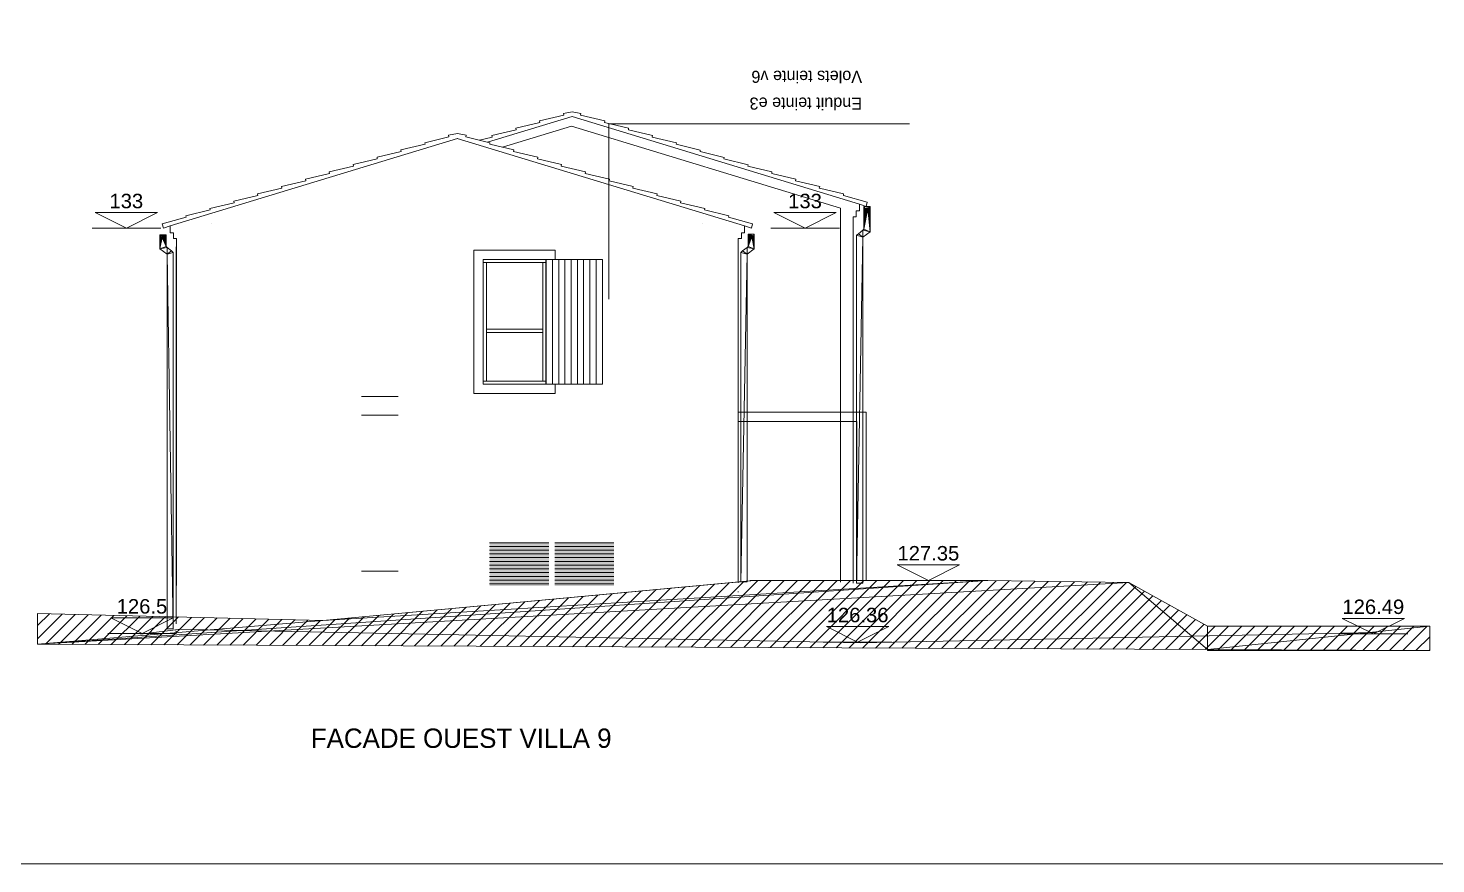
# Model space of a CAD drawing. Header units: metres. Extents: x 1.8 to 61.8, y -53.3 to -11.3.
# Drawn here: x 28.05 to 39.33, y -53.31 to -46.61 of the extents above; entities that cross this region are included whole.
import ezdxf
from ezdxf.enums import TextEntityAlignment as Align
from ezdxf.lldxf.tags import DXFTag

# ---------------------------------------------------------------- set-up
doc = ezdxf.new("R2010")
doc.units = ezdxf.units.M
doc.header["$MEASUREMENT"] = 0
for name, color, linetype in [('Calque commun', 7, 'Continuous'), ('Cotations', 7, 'Continuous'), ('Textes', 7, 'Continuous')]:
    doc.layers.add(name, color=color, linetype=linetype)
doc.styles.add('Arial', font='arial.ttf', dxfattribs={"height": 0.231939})
doc.styles.add('Century Gothic', font='GOTHIC.TTF', dxfattribs={"height": 0.310302})
doc.styles.add('Century Gothic2', font='GOTHIC.TTF', dxfattribs={"height": 0.193938})
tags = doc.linetypes.add('HIDDEN', pattern=[0.375, 0.25, -0.125]).pattern_tags.tags
tags[6:7] = [DXFTag(74, 4), DXFTag(75, 0), DXFTag(340, '0'), DXFTag(46, 1.0), DXFTag(50, 0.0), DXFTag(44, 0.0), DXFTag(45, 0.0)]
tags[4:5] = [DXFTag(74, 4), DXFTag(75, 0), DXFTag(340, '0'), DXFTag(46, 1.0), DXFTag(50, 0.0), DXFTag(44, 0.0), DXFTag(45, 0.0)]

# ---------------------------------------------------------------- blocks, each defined once
blk = doc.blocks.new('hatch14')
at = {"layer": 'Calque commun', "color": 11, "linetype": 'Continuous', "lineweight": 9}
for p, q in [((-29.932, 9.516), (-28.982, 9.516)), ((-29.932, 9.456), (-28.982, 9.456)), ((-29.932, 9.396), (-28.982, 9.396)), ((-29.932, 9.336), (-28.982, 9.336)), ((-29.932, 9.276), (-28.982, 9.276)), ((-29.932, 9.216), (-28.982, 9.216)), ((-29.932, 9.156), (-28.982, 9.156)), ((-29.932, 9.096), (-28.982, 9.096)), ((-29.932, 9.036), (-28.982, 9.036)), ((-29.932, 8.976), (-28.982, 8.976)), ((-29.932, 8.916), (-28.982, 8.916)), ((-29.932, 8.856), (-28.982, 8.856))]:
    blk.add_line(p, q, dxfattribs=at)
at = {"layer": 'Calque commun', "color": 9, "linetype": 'Continuous', "lineweight": 9}
blk.add_trace([(-29.932, 9.523), (-28.982, 9.523), (-29.932, 8.823), (-28.982, 8.823)], dxfattribs=at)
blk = doc.blocks.new('hatch15')
at = {"layer": 'Calque commun', "color": 11, "linetype": 'Continuous', "lineweight": 9}
for p, q in [((-28.888, 9.516), (-27.938, 9.516)), ((-28.888, 9.456), (-27.938, 9.456)), ((-28.888, 9.396), (-27.938, 9.396)), ((-28.888, 9.336), (-27.938, 9.336)), ((-28.888, 9.276), (-27.938, 9.276)), ((-28.888, 9.216), (-27.938, 9.216)), ((-28.888, 9.156), (-27.938, 9.156)), ((-28.888, 9.096), (-27.938, 9.096)), ((-28.888, 9.036), (-27.938, 9.036)), ((-28.888, 8.976), (-27.938, 8.976)), ((-28.888, 8.916), (-27.938, 8.916)), ((-28.888, 8.856), (-27.938, 8.856))]:
    blk.add_line(p, q, dxfattribs=at)
at = {"layer": 'Calque commun', "color": 9, "linetype": 'Continuous', "lineweight": 9}
blk.add_trace([(-28.888, 9.523), (-27.938, 9.523), (-28.888, 8.823), (-27.938, 8.823)], dxfattribs=at)
blk = doc.blocks.new('hatch21')
at = {"layer": 'Calque commun', "color": 8, "linetype": 'Continuous', "lineweight": 9}
for p, q in [((-29.024, 12.058), (-29.024, 14.055)), ((-28.924, 12.058), (-28.924, 14.055)), ((-28.824, 12.058), (-28.824, 14.055)), ((-28.724, 12.058), (-28.724, 14.055)), ((-28.624, 12.058), (-28.624, 14.055)), ((-28.524, 12.058), (-28.524, 14.055)), ((-28.424, 12.058), (-28.424, 14.055)), ((-28.324, 12.058), (-28.324, 14.055)), ((-28.224, 12.058), (-28.224, 14.055)), ((-28.124, 12.058), (-28.124, 14.055))]:
    blk.add_line(p, q, dxfattribs=at)
mesh = blk.add_polyface(dxfattribs=at)
corners = [(-29.032, 14.055), (-29.032, 12.058), (-28.124, 12.058), (-28.124, 14.055)]
mesh.append_faces([[corners[k] for k in face] for face in [(0, 1, 2, 3)]], dxfattribs={"color": 8})
blk = doc.blocks.new('Block4')
at = {"layer": 'Calque commun', "color": 0, "linetype": 'Continuous', "lineweight": 9}
blk.add_line((-0.55, 0), (0.55, 0), dxfattribs=at)
blk.add_polyline3d([(-0.5, 0.25, 0), (0, 0, 0), (0.5, 0.25, 0), (-0.5, 0.25, 0)], dxfattribs=at)
blk = doc.blocks.new('Lvl1')
at = {"layer": 'Calque commun', "color": 0, "linetype": 'ByBlock', "lineweight": -2}
blk.add_blockref('Block4', (0, 0), dxfattribs=at)
blk = doc.blocks.new('FACADE VILLA 9 10 11-17')
at = {"layer": 'Cotations', "color": 250, "linetype": 'ByBlock', "lineweight": -2}
blk.add_blockref('Lvl1', (-24.876, 14.558), dxfattribs=at)
at = {"layer": 'Cotations', "color": 212, "linetype": 'ByBlock', "lineweight": -2, "style": 'Arial'}
blk.add_text('133', height=0.2319, dxfattribs=at).set_placement((-24.877, 14.808), align=Align.BOTTOM_CENTER)
blk = doc.blocks.new('FACADE VILLA 9 10 11-18')
at = {"layer": 'Cotations', "color": 250, "linetype": 'ByBlock', "lineweight": -2}
blk.add_blockref('Lvl1', (-35.751, 14.558), dxfattribs=at)
at = {"layer": 'Cotations', "color": 212, "linetype": 'ByBlock', "lineweight": -2, "style": 'Arial'}
blk.add_text('133', height=0.2319, dxfattribs=at).set_placement((-35.752, 14.808), align=Align.BOTTOM_CENTER)
blk = doc.blocks.new('FACADE VILLA 9 10 11-19')
at = {"layer": 'Cotations', "color": 250, "linetype": 'ByBlock', "lineweight": -2}
blk.add_blockref('Lvl1', (-15.771, 8.053), dxfattribs=at)
at = {"layer": 'Cotations', "color": 212, "linetype": 'ByBlock', "lineweight": -2, "style": 'Arial'}
blk.add_text('126.49', height=0.2319, dxfattribs=at).set_placement((-15.772, 8.303), align=Align.BOTTOM_CENTER)
blk = doc.blocks.new('FACADE VILLA 9 10 11-20')
at = {"layer": 'Cotations', "color": 250, "linetype": 'ByBlock', "lineweight": -2}
blk.add_blockref('Lvl1', (-24.034, 7.921), dxfattribs=at)
at = {"layer": 'Cotations', "color": 212, "linetype": 'ByBlock', "lineweight": -2, "style": 'Arial'}
blk.add_text('126.36', height=0.2319, dxfattribs=at).set_placement((-24.035, 8.171), align=Align.BOTTOM_CENTER)
blk = doc.blocks.new('FACADE VILLA 9 10 11-21')
at = {"layer": 'Cotations', "color": 250, "linetype": 'ByBlock', "lineweight": -2}
blk.add_blockref('Lvl1', (-22.9, 8.911), dxfattribs=at)
at = {"layer": 'Cotations', "color": 212, "linetype": 'ByBlock', "lineweight": -2, "style": 'Arial'}
blk.add_text('127.35', height=0.2319, dxfattribs=at).set_placement((-22.901, 9.161), align=Align.BOTTOM_CENTER)
blk = doc.blocks.new('FACADE VILLA 9 10 11-22')
at = {"layer": 'Cotations', "color": 250, "linetype": 'ByBlock', "lineweight": -2}
blk.add_blockref('Lvl1', (-35.5, 8.06), dxfattribs=at)
at = {"layer": 'Cotations', "color": 212, "linetype": 'ByBlock', "lineweight": -2, "style": 'Arial'}
blk.add_text('126.5', height=0.2319, dxfattribs=at).set_placement((-35.501, 8.31), align=Align.BOTTOM_CENTER)
blk = doc.blocks.new('hatch24')
at = {"layer": 'Calque commun', "color": 7, "linetype": 'Continuous', "lineweight": 9}
for p, q in [((-27.759, 7.844), (-26.796, 8.807)), ((-27.547, 7.843), (-26.562, 8.829)), ((-27.336, 7.842), (-26.328, 8.85)), ((-27.125, 7.841), (-26.094, 8.872)), ((-26.914, 7.84), (-25.86, 8.894)), ((-26.703, 7.839), (-25.634, 8.908)), ((-26.492, 7.838), (-25.421, 8.908)), ((-26.28, 7.837), (-25.209, 8.908)), ((-26.069, 7.836), (-24.997, 8.908)), ((-25.858, 7.835), (-24.785, 8.908)), ((-25.647, 7.834), (-24.573, 8.908)), ((-25.436, 7.833), (-24.361, 8.908)), ((-25.225, 7.832), (-24.149, 8.908)), ((-25.013, 7.831), (-23.936, 8.908)), ((-24.802, 7.83), (-23.724, 8.908)), ((-24.591, 7.829), (-23.512, 8.908)), ((-24.38, 7.829), (-23.3, 8.908)), ((-24.169, 7.828), (-23.088, 8.908)), ((-23.958, 7.827), (-22.876, 8.908)), ((-23.747, 7.826), (-22.664, 8.908)), ((-23.535, 7.825), (-22.452, 8.908)), ((-23.324, 7.824), (-22.239, 8.908)), ((-23.113, 7.823), (-22.027, 8.908)), ((-22.902, 7.822), (-21.817, 8.907)), ((-22.691, 7.821), (-21.608, 8.904)), ((-22.48, 7.82), (-21.399, 8.901)), ((-22.268, 7.819), (-21.189, 8.898)), ((-22.057, 7.818), (-20.98, 8.895)), ((-21.846, 7.817), (-20.771, 8.892)), ((-21.635, 7.816), (-20.562, 8.889)), ((-21.424, 7.815), (-20.353, 8.886)), ((-21.213, 7.814), (-20.143, 8.883)), ((-21.001, 7.813), (-19.934, 8.88)), ((-20.79, 7.812), (-19.725, 8.877)), ((-20.579, 7.811), (-19.576, 8.814)), ((-29.87, 7.854), (-29.134, 8.59)), ((-29.659, 7.853), (-28.9, 8.611)), ((-29.448, 7.852), (-28.667, 8.633)), ((-29.237, 7.851), (-28.433, 8.655)), ((-29.025, 7.85), (-28.199, 8.677)), ((-28.814, 7.849), (-27.965, 8.698)), ((-28.603, 7.848), (-27.731, 8.72)), ((-28.392, 7.847), (-27.497, 8.742)), ((-28.181, 7.846), (-27.263, 8.763)), ((-27.97, 7.845), (-27.03, 8.785)), ((-20.368, 7.81), (-19.439, 8.739)), ((-20.157, 7.809), (-19.303, 8.663)), ((-19.946, 7.808), (-19.166, 8.587)), ((-37.173, 8.187), (-36.985, 8.376)), ((-37.173, 7.975), (-36.778, 8.371)), ((-37.049, 7.887), (-36.571, 8.365)), ((-36.838, 7.886), (-36.364, 8.36)), ((-36.627, 7.885), (-36.157, 8.355)), ((-36.416, 7.884), (-35.95, 8.35)), ((-32.193, 7.865), (-31.707, 8.351)), ((-31.982, 7.864), (-31.473, 8.372)), ((-31.771, 7.863), (-31.239, 8.394)), ((-31.559, 7.862), (-31.005, 8.416)), ((-31.348, 7.861), (-30.771, 8.438)), ((-31.137, 7.86), (-30.537, 8.459)), ((-30.926, 7.859), (-30.304, 8.481)), ((-30.715, 7.858), (-30.07, 8.503)), ((-30.504, 7.857), (-29.836, 8.524)), ((-30.292, 7.856), (-29.602, 8.546)), ((-30.081, 7.855), (-29.368, 8.568)), ((-19.735, 7.807), (-19.03, 8.512)), ((-19.523, 7.806), (-18.894, 8.436)), ((-19.312, 7.805), (-18.757, 8.36)), ((-36.205, 7.883), (-35.743, 8.345)), ((-35.994, 7.882), (-35.536, 8.34)), ((-35.783, 7.881), (-35.329, 8.335)), ((-35.571, 7.88), (-35.122, 8.33)), ((-35.36, 7.879), (-34.915, 8.325)), ((-35.149, 7.878), (-34.708, 8.319)), ((-34.938, 7.877), (-34.501, 8.314)), ((-34.727, 7.876), (-34.294, 8.309)), ((-34.516, 7.875), (-34.087, 8.304)), ((-34.304, 7.874), (-33.88, 8.299)), ((-34.093, 7.873), (-33.673, 8.294)), ((-33.882, 7.872), (-33.466, 8.289)), ((-33.671, 7.871), (-33.259, 8.284)), ((-33.46, 7.87), (-33.052, 8.278)), ((-33.249, 7.869), (-32.845, 8.273)), ((-33.037, 7.868), (-32.638, 8.268)), ((-32.826, 7.868), (-32.408, 8.285)), ((-32.615, 7.867), (-32.174, 8.307)), ((-32.404, 7.866), (-31.941, 8.329)), ((-19.101, 7.804), (-18.621, 8.284)), ((-18.89, 7.803), (-18.484, 8.209)), ((-18.679, 7.802), (-18.304, 8.177)), ((-18.468, 7.801), (-18.092, 8.177)), ((-18.27, 7.786), (-17.88, 8.177)), ((-18.058, 7.786), (-17.668, 8.177)), ((-17.846, 7.786), (-17.456, 8.177)), ((-17.634, 7.786), (-17.244, 8.177)), ((-17.422, 7.786), (-17.032, 8.177)), ((-17.21, 7.786), (-16.819, 8.177)), ((-16.998, 7.786), (-16.607, 8.177)), ((-16.785, 7.786), (-16.395, 8.177)), ((-16.573, 7.786), (-16.183, 8.177)), ((-16.361, 7.786), (-15.971, 8.177)), ((-16.149, 7.786), (-15.759, 8.177)), ((-15.937, 7.786), (-15.547, 8.177)), ((-15.725, 7.786), (-15.335, 8.177)), ((-15.513, 7.786), (-15.122, 8.177)), ((-15.301, 7.786), (-14.91, 8.177)), ((-15.088, 7.786), (-14.866, 8.009)), ((-14.876, 7.786), (-14.866, 7.797))]:
    blk.add_line(p, q, dxfattribs=at)
at = {"layer": 'Calque commun', "color": 7, "linetype": 'Continuous', "lineweight": 18}
mesh = blk.add_polyface(dxfattribs=at)
corners = [(-18.427, 7.801), (-18.427, 8.177), (-14.866, 8.177), (-25.76, 8.908), (-21.947, 8.908), (-25.743, 8.903), (-37.173, 8.38), (-32.603, 8.267), (-37.173, 7.888), (-19.688, 8.877), (-14.866, 7.786), (-18.427, 7.786), (-25.76, 8.903)]
mesh.append_faces([[corners[k] for k in face] for face in [(5, 7, 12)]], dxfattribs={"vtx0": -1, "color": 7})
mesh.append_faces([[corners[k] for k in face] for face in [(10, 0, 2)]], dxfattribs={"vtx0": -1, "vtx1": -1, "color": 7})
mesh.append_faces([[corners[k] for k in face] for face in [(4, 8, 7), (4, 7, 5)]], dxfattribs={"vtx0": -1, "vtx1": -1, "vtx2": -1, "color": 7})
mesh.append_faces([[corners[k] for k in face] for face in [(0, 1, 2), (8, 4, 9), (0, 9, 1)]], dxfattribs={"vtx0": -1, "vtx2": -1, "color": 7})
mesh.append_faces([[corners[k] for k in face] for face in [(3, 4, 5), (6, 7, 8)]], dxfattribs={"vtx1": -1, "color": 7})
mesh.append_faces([[corners[k] for k in face] for face in [(0, 8, 9)]], dxfattribs={"vtx1": -1, "vtx2": -1, "color": 7})
mesh.append_faces([[corners[k] for k in face] for face in [(10, 11, 0)]], dxfattribs={"vtx2": -1, "color": 7})
blk = doc.blocks.new('FACADE VILLA 9 10 11-30')
at = {"layer": 'Calque commun', "color": 7, "linetype": 'Continuous', "lineweight": 9}
for p, q in [((-28.61, 16.348), (-29.963, 15.938)), ((-28.61, 16.348), (-24.007, 14.944)), ((-29.89, 16.02), (-30.093, 15.969)), ((-30.445, 15.998), (-35.048, 14.594)), ((-30.45, 15.998), (-25.847, 14.594)), ((-34.912, 14.635), (-34.912, 14.635)), ((-34.384, 14.635), (-34.384, 14.635)), ((-26.527, 14.635), (-26.527, 14.635)), ((-25.79, 14.46), (-25.79, 14.46)), ((-24.663, 14.635), (-24.663, 14.635)), ((-34.955, 14.258), (-34.955, 8.214)), ((-25.947, 14.24), (-25.947, 8.887)), ((-30.032, 14.058), (-29.032, 14.058)), ((-30.032, 14.058), (-30.032, 12.058)), ((-30.032, 14.008), (-29.032, 14.008)), ((-29.979, 12.938), (-29.979, 14.012)), ((-29.079, 12.938), (-29.079, 14.012)), ((-29.032, 12.058), (-29.032, 14.058)), ((-28.832, 14.058), (-29.029, 14.058)), ((-29.079, 12.938), (-29.979, 12.938)), ((-29.979, 12.888), (-29.979, 12.938)), ((-29.979, 12.888), (-29.079, 12.888)), ((-29.979, 12.112), (-29.979, 12.888)), ((-29.079, 12.888), (-29.079, 12.938)), ((-29.079, 12.112), (-29.079, 12.888)), ((-29.032, 12.108), (-30.032, 12.108)), ((-29.032, 12.058), (-30.032, 12.058)), ((-29.032, 12.058), (-28.669, 12.058)), ((-23.897, 11.608), (-25.947, 11.608)), ((-25.947, 11.608), (-25.947, 11.458)), ((-23.897, 8.908), (-23.897, 11.608)), ((-24.047, 11.458), (-25.947, 11.458)), ((-24.047, 8.908), (-24.047, 11.458)), ((-23.897, 8.908), (-24.047, 8.908)), ((-25.945, 8.727), (-25.955, 8.727)), ((-34.955, 8.1), (-34.965, 8.1))]:
    blk.add_line(p, q, dxfattribs=at)
at = {"layer": 'Calque commun', "color": 26, "linetype": 'HIDDEN', "lineweight": 18}
for p, q in [((-34.878, 8.127), (-35.524, 8.049)), ((-34.713, 8.125), (-34.878, 8.127)), ((-34.713, 8.125), (-23.995, 7.908)), ((-23.995, 7.908), (-15.742, 8.077))]:
    blk.add_line(p, q, dxfattribs=at)
at = {"layer": 'Calque commun', "color": 5, "linetype": 'Continuous', "lineweight": 9}
for points in [[(-29.723, 15.855, 0), (-28.619, 16.193, 0), (-24.307, 14.881, 0), (-24.307, 8.885, 0)], [(-28.882, 14.055, 0), (-28.882, 14.208, 0), (-30.182, 14.208, 0), (-30.182, 12.058, 0), (-30.182, 11.908, 0), (-28.882, 11.908, 0), (-28.882, 12.058, 0)]]:
    blk.add_polyline3d(points, dxfattribs=at)
at = {"layer": 'Calque commun', "color": 5, "linetype": 'Continuous', "lineweight": 18}
blk.add_polyline3d([(-23.201, 16.232, 0), (-28.022, 16.232, 0), (-28.022, 13.42, 0)], dxfattribs=at)
at = {"layer": 'Cotations', "color": 7, "linetype": 'Continuous', "lineweight": 9}
for p, q in [((-29.512, 16.162), (-29.124, 16.254)), ((-29.129, 16.279), (-28.742, 16.372)), ((-29.124, 16.254), (-29.129, 16.279)), ((-28.747, 16.398), (-28.607, 16.426)), ((-28.742, 16.372), (-28.747, 16.398)), ((-29.894, 16.045), (-29.507, 16.137)), ((-29.89, 16.02), (-29.894, 16.045)), ((-29.507, 16.137), (-29.512, 16.162))]:
    blk.add_line(p, q, dxfattribs=at)
at = {"layer": 'Cotations', "color": 11, "linetype": 'HIDDEN', "lineweight": 18}
for p, q in [((-31.983, 11.858), (-31.398, 11.858)), ((-31.983, 11.558), (-31.398, 11.558)), ((-31.983, 9.058), (-31.398, 9.058))]:
    blk.add_line(p, q, dxfattribs=at)
at = {"layer": 'Cotations', "color": 7, "linetype": 'Continuous', "lineweight": 9}
for points in [[(-24.107, 8.867, 0), (-24.107, 14.741, 0), (-24.057, 14.741, 0), (-24.057, 14.835, 0), (-24.007, 14.835, 0), (-24.007, 14.944, 0), (-23.897, 14.908, 0), (-23.879, 14.977, 0), (-24.263, 15.083, 0), (-24.259, 15.108, 0), (-24.646, 15.2, 0), (-24.648, 15.2, 0), (-24.641, 15.225, 0), (-25.031, 15.317, 0), (-25.025, 15.342, 0), (-25.411, 15.434, 0), (-25.407, 15.459, 0), (-25.794, 15.551, 0), (-25.79, 15.576, 0), (-26.177, 15.668, 0), (-26.172, 15.693, 0), (-26.559, 15.786, 0), (-26.555, 15.811, 0), (-26.942, 15.903, 0), (-26.938, 15.928, 0), (-27.325, 16.02, 0), (-27.32, 16.045, 0), (-27.708, 16.137, 0), (-27.703, 16.162, 0), (-28.09, 16.254, 0), (-28.086, 16.279, 0), (-28.473, 16.372, 0), (-28.468, 16.398, 0), (-28.607, 16.426, 0)], [(-34.948, 8.827, 0), (-34.948, 14.391, 0), (-34.998, 14.391, 0), (-34.998, 14.485, 0), (-35.048, 14.485, 0), (-35.048, 14.594, 0), (-35.157, 14.558, 0), (-35.175, 14.627, 0), (-34.791, 14.733, 0), (-34.796, 14.758, 0), (-34.409, 14.85, 0), (-34.407, 14.85, 0), (-34.413, 14.875, 0), (-34.024, 14.967, 0), (-34.03, 14.992, 0), (-33.643, 15.084, 0), (-33.648, 15.109, 0), (-33.261, 15.201, 0), (-33.265, 15.226, 0), (-32.878, 15.318, 0), (-32.883, 15.343, 0), (-32.495, 15.436, 0), (-32.5, 15.461, 0), (-32.113, 15.553, 0), (-32.117, 15.578, 0), (-31.73, 15.67, 0), (-31.734, 15.695, 0), (-31.347, 15.787, 0), (-31.352, 15.812, 0), (-30.964, 15.904, 0), (-30.969, 15.929, 0), (-30.582, 16.022, 0), (-30.587, 16.048, 0), (-30.447, 16.076, 0)], [(-25.947, 8.871, 0), (-25.947, 14.391, 0), (-25.897, 14.391, 0), (-25.897, 14.485, 0), (-25.847, 14.485, 0), (-25.847, 14.594, 0), (-25.737, 14.558, 0), (-25.719, 14.627, 0), (-26.103, 14.733, 0), (-26.099, 14.758, 0), (-26.486, 14.85, 0), (-26.488, 14.85, 0), (-26.481, 14.875, 0), (-26.871, 14.967, 0), (-26.865, 14.992, 0), (-27.251, 15.084, 0), (-27.247, 15.109, 0), (-27.634, 15.201, 0), (-27.63, 15.226, 0), (-28.017, 15.318, 0), (-28.012, 15.343, 0), (-28.399, 15.436, 0), (-28.395, 15.461, 0), (-28.782, 15.553, 0), (-28.778, 15.578, 0), (-29.165, 15.67, 0), (-29.16, 15.695, 0), (-29.548, 15.787, 0), (-29.543, 15.812, 0), (-29.93, 15.904, 0), (-29.926, 15.929, 0), (-30.313, 16.022, 0), (-30.308, 16.048, 0), (-30.447, 16.076, 0)]]:
    blk.add_polyline3d(points, dxfattribs=at)
at = {"layer": 'Calque commun', "color": 0, "linetype": 'ByBlock', "lineweight": -2}
for name in ['hatch21', 'hatch14', 'hatch15', 'hatch24']:
    blk.add_blockref(name, (0, 0), dxfattribs=at)
at = {"layer": 'Cotations', "color": 212, "linetype": 'ByBlock', "lineweight": -2}
for name in ['FACADE VILLA 9 10 11-18', 'FACADE VILLA 9 10 11-17', 'FACADE VILLA 9 10 11-21', 'FACADE VILLA 9 10 11-22', 'FACADE VILLA 9 10 11-19', 'FACADE VILLA 9 10 11-20']:
    blk.add_blockref(name, (0, 0), dxfattribs=at)
at = {"layer": 'Calque commun', "color": 5, "linetype": 'ByBlock', "lineweight": -2, "style": 'Century Gothic'}
blk.add_text('FACADE OUEST VILLA 9', height=0.3103, dxfattribs=at).set_placement((-32.796, 6.133), align=Align.BOTTOM_LEFT)
at = {"layer": 'Textes', "color": 5, "linetype": 'ByBlock', "lineweight": -2, "insert": (-23.963, 17.085), "char_height": 0.19394, "attachment_point": 7, "rotation": 180, "line_spacing_factor": 1.330319, "style": 'Century Gothic2'}
blk.add_mtext('Enduit teinte e3\\PVolets teinte v6', dxfattribs=at)
at = {"layer": 'Calque commun', "color": 8, "linetype": 'Continuous', "lineweight": 9}
mesh = blk.add_polyface(dxfattribs=at)
corners = [(-23.842, 14.892), (-23.836, 14.502), (-23.845, 14.888), (-23.936, 14.54), (-23.935, 14.903), (-23.933, 14.898), (-23.906, 14.87), (-23.911, 14.873), (-23.836, 14.908), (-23.838, 14.903), (-23.9, 14.868), (-23.895, 14.867), (-23.857, 14.876), (-23.853, 14.879), (-23.872, 14.868), (-23.916, 14.876), (-23.952, 14.415), (-24.023, 14.47), (-23.952, 14.527), (-23.884, 14.867), (-23.889, 14.867), (-23.878, 14.867), (-24.052, 8.865), (-24.052, 14.446), (-23.849, 14.883), (-23.924, 14.883), (-23.92, 14.879), (-23.862, 14.873), (-23.867, 14.87), (-23.936, 14.908), (-23.84, 14.898), (-23.928, 14.888), (-23.931, 14.892), (-23.952, 8.865)]
mesh.append_faces([[corners[k] for k in face] for face in [(0, 1, 2), (6, 3, 7), (19, 3, 20), (20, 3, 11), (12, 1, 27), (27, 1, 28), (9, 1, 30), (16, 18, 1), (2, 1, 24), (15, 3, 26), (10, 3, 6)]], dxfattribs={"vtx0": -1, "vtx1": -1, "color": 8})
mesh.append_faces([[corners[k] for k in face] for face in [(1, 3, 14)]], dxfattribs={"vtx0": -1, "vtx1": -1, "vtx2": -1, "color": 8})
mesh.append_faces([[corners[k] for k in face] for face in [(3, 4, 5), (16, 17, 18), (1, 18, 3), (16, 22, 23), (16, 23, 17), (1, 14, 28), (3, 31, 25), (3, 32, 31), (3, 5, 32)]], dxfattribs={"vtx0": -1, "vtx2": -1, "color": 8})
mesh.append_faces([[corners[k] for k in face] for face in [(8, 1, 9)]], dxfattribs={"vtx1": -1, "color": 8})
mesh.append_faces([[corners[k] for k in face] for face in [(10, 11, 3), (12, 13, 1), (15, 7, 3), (21, 14, 3), (13, 24, 1), (19, 21, 3), (25, 26, 3), (0, 30, 1)]], dxfattribs={"vtx1": -1, "vtx2": -1, "color": 8})
mesh.append_faces([[corners[k] for k in face] for face in [(3, 29, 4), (16, 33, 22)]], dxfattribs={"vtx2": -1, "color": 8})
mesh = blk.add_polyface(dxfattribs=at)
corners = [(-23.861, 14.873), (-23.872, 14.868), (-23.88, 14.867), (-23.927, 14.886), (-23.929, 14.89), (-23.931, 14.893), (-23.884, 14.867), (-23.892, 14.867), (-23.924, 14.883), (-23.912, 14.873), (-23.836, 14.908), (-23.921, 14.88), (-23.915, 14.875), (-23.918, 14.878), (-23.9, 14.868), (-23.908, 14.871), (-23.849, 14.883), (-23.852, 14.88), (-23.858, 14.875), (-23.936, 14.908), (-23.865, 14.871), (-23.869, 14.87), (-23.838, 14.901), (-23.84, 14.897), (-23.888, 14.867), (-23.933, 14.897), (-23.837, 14.904), (-23.934, 14.901), (-23.936, 14.904), (-23.846, 14.886), (-23.842, 14.893), (-23.844, 14.89), (-23.896, 14.867), (-23.904, 14.87), (-23.876, 14.867), (-23.855, 14.878)]
mesh.append_faces([[corners[k] for k in face] for face in [(11, 12, 13), (22, 10, 26), (29, 30, 31)]], dxfattribs={"vtx0": -1, "color": 8})
mesh.append_faces([[corners[k] for k in face] for face in [(3, 5, 8), (9, 14, 15), (8, 12, 11), (0, 10, 18), (25, 8, 5), (27, 19, 25)]], dxfattribs={"vtx0": -1, "vtx1": -1, "color": 8})
mesh.append_faces([[corners[k] for k in face] for face in [(0, 1, 2), (0, 9, 10), (16, 18, 10), (8, 19, 12), (9, 7, 14), (0, 7, 9), (25, 19, 8), (23, 16, 10), (0, 2, 7)]], dxfattribs={"vtx0": -1, "vtx1": -1, "vtx2": -1, "color": 8})
mesh.append_faces([[corners[k] for k in face] for face in [(9, 19, 10)]], dxfattribs={"vtx0": -1, "vtx2": -1, "color": 8})
mesh.append_faces([[corners[k] for k in face] for face in [(2, 6, 7), (16, 17, 18), (9, 12, 19), (22, 23, 10), (0, 20, 1), (23, 30, 16), (29, 16, 30)]], dxfattribs={"vtx1": -1, "vtx2": -1, "color": 8})
mesh.append_faces([[corners[k] for k in face] for face in [(3, 4, 5), (20, 21, 1), (6, 24, 7), (27, 28, 19), (7, 32, 14), (14, 33, 15), (1, 34, 2), (17, 35, 18)]], dxfattribs={"vtx2": -1, "color": 8})
mesh = blk.add_polyface(dxfattribs=at)
corners = [(-35.123, 14.434), (-35.12, 14.441), (-35.121, 14.437), (-35.211, 14.437), (-35.213, 14.441), (-35.214, 14.445), (-35.172, 14.411), (-35.176, 14.411), (-35.18, 14.412), (-35.134, 14.422), (-35.137, 14.419), (-35.141, 14.417), (-35.206, 14.43), (-35.198, 14.422), (-35.126, 14.43), (-35.118, 14.445), (-35.204, 14.427), (-35.184, 14.414), (-35.188, 14.415), (-35.191, 14.417), (-35.128, 14.427), (-35.116, 14.452), (-35.195, 14.419), (-35.168, 14.41), (-35.16, 14.411), (-35.152, 14.412), (-35.156, 14.411), (-35.131, 14.424), (-35.209, 14.434), (-35.117, 14.448), (-35.148, 14.414), (-35.145, 14.415), (-35.164, 14.41), (-35.201, 14.424), (-35.215, 14.448), (-35.216, 14.452)]
mesh.append_faces([[corners[k] for k in face] for face in [(0, 1, 2), (9, 20, 27), (15, 21, 29), (30, 11, 31), (23, 24, 32), (21, 34, 35)]], dxfattribs={"vtx0": -1, "color": 8})
mesh.append_faces([[corners[k] for k in face] for face in [(12, 13, 16), (17, 19, 8)]], dxfattribs={"vtx0": -1, "vtx1": -1, "color": 8})
mesh.append_faces([[corners[k] for k in face] for face in [(12, 5, 13), (6, 8, 19), (15, 5, 21), (9, 5, 14), (9, 11, 13), (11, 19, 13), (11, 24, 19), (9, 13, 5), (6, 19, 24), (15, 14, 5), (11, 25, 24)]], dxfattribs={"vtx0": -1, "vtx1": -1, "vtx2": -1, "color": 8})
mesh.append_faces([[corners[k] for k in face] for face in [(9, 14, 20), (0, 15, 1), (21, 5, 34)]], dxfattribs={"vtx0": -1, "vtx2": -1, "color": 8})
mesh.append_faces([[corners[k] for k in face] for face in [(0, 14, 15), (23, 6, 24), (12, 28, 5), (28, 3, 5), (30, 25, 11)]], dxfattribs={"vtx1": -1, "vtx2": -1, "color": 8})
mesh.append_faces([[corners[k] for k in face] for face in [(3, 4, 5), (6, 7, 8), (9, 10, 11), (17, 18, 19), (19, 22, 13), (25, 26, 24), (13, 33, 16)]], dxfattribs={"vtx2": -1, "color": 8})
mesh = blk.add_polyface(dxfattribs=at)
corners = [(-35.185, 14.414), (-35.18, 14.412), (-35.216, 14.225), (-35.116, 14.263), (-35.119, 14.442), (-35.117, 14.447), (-35.2, 14.423), (-35.195, 14.42), (-35.142, 14.417), (-35.137, 14.42), (-35.147, 14.414), (-35.191, 14.417), (-35.163, 14.411), (-35.158, 14.411), (-35.125, 14.432), (-35.122, 14.436), (-35.175, 14.411), (-35.169, 14.411), (-35.132, 14.423), (-35.1, 14.251), (-35.1, 14.139), (-35.215, 14.447), (-35.213, 14.442), (-35.128, 14.427), (-35, 8.135), (-35, 14.17), (-35.152, 14.412), (-35.1, 8.135), (-35.21, 14.436), (-35.207, 14.432), (-35.204, 14.427), (-35.03, 14.194), (-35.216, 14.452), (-35.116, 14.452)]
mesh.append_faces([[corners[k] for k in face] for face in [(14, 3, 23), (24, 20, 25), (19, 2, 3), (16, 2, 1)]], dxfattribs={"vtx0": -1, "vtx1": -1, "color": 8})
mesh.append_faces([[corners[k] for k in face] for face in [(16, 3, 2)]], dxfattribs={"vtx0": -1, "vtx1": -1, "vtx2": -1, "color": 8})
mesh.append_faces([[corners[k] for k in face] for face in [(3, 4, 5), (2, 6, 7), (3, 14, 15), (3, 15, 4), (3, 9, 18), (19, 20, 2), (2, 21, 22), (3, 18, 23)]], dxfattribs={"vtx0": -1, "vtx2": -1, "color": 8})
mesh.append_faces([[corners[k] for k in face] for face in [(33, 3, 5)]], dxfattribs={"vtx1": -1, "color": 8})
mesh.append_faces([[corners[k] for k in face] for face in [(0, 1, 2), (8, 9, 3), (10, 8, 3), (7, 11, 2), (12, 13, 3), (16, 17, 3), (17, 12, 3), (13, 26, 3), (26, 10, 3), (22, 28, 2), (29, 30, 2), (30, 6, 2), (19, 31, 20), (11, 0, 2), (28, 29, 2), (31, 25, 20)]], dxfattribs={"vtx1": -1, "vtx2": -1, "color": 8})
mesh.append_faces([[corners[k] for k in face] for face in [(24, 27, 20), (2, 32, 21)]], dxfattribs={"vtx2": -1, "color": 8})
mesh = blk.add_polyface(dxfattribs=at)
corners = [(-25.749, 14.419), (-25.79, 14.263), (-25.754, 14.42), (-25.711, 14.428), (-25.69, 14.225), (-25.716, 14.425), (-25.76, 14.422), (-25.806, 14.139), (-25.806, 14.251), (-25.77, 14.428), (-25.774, 14.431), (-25.785, 14.444), (-25.782, 14.439), (-25.738, 14.418), (-25.743, 14.418), (-25.877, 14.194), (-25.906, 14.17), (-25.906, 8.887), (-25.732, 14.419), (-25.696, 14.444), (-25.694, 14.449), (-25.726, 14.42), (-25.721, 14.422), (-25.765, 14.425), (-25.707, 14.431), (-25.692, 14.455), (-25.778, 14.435), (-25.699, 14.439), (-25.806, 8.887), (-25.703, 14.435), (-25.787, 14.449), (-25.69, 14.46), (-25.79, 14.46), (-25.789, 14.455)]
mesh.append_faces([[corners[k] for k in face] for face in [(0, 1, 2), (3, 4, 5), (2, 1, 6), (7, 8, 4), (9, 1, 10), (13, 1, 14), (15, 7, 16), (21, 4, 18), (22, 4, 21), (24, 4, 3), (25, 4, 20), (19, 4, 27)]], dxfattribs={"vtx0": -1, "vtx1": -1, "color": 8})
mesh.append_faces([[corners[k] for k in face] for face in [(18, 4, 1)]], dxfattribs={"vtx0": -1, "vtx1": -1, "vtx2": -1, "color": 8})
mesh.append_faces([[corners[k] for k in face] for face in [(1, 11, 12), (7, 17, 16), (1, 12, 26), (1, 30, 11), (1, 33, 30)]], dxfattribs={"vtx0": -1, "vtx2": -1, "color": 8})
mesh.append_faces([[corners[k] for k in face] for face in [(0, 14, 1), (19, 20, 4), (9, 23, 1), (23, 6, 1), (8, 1, 4), (15, 8, 7), (22, 5, 4), (24, 29, 4), (13, 18, 1), (29, 27, 4), (26, 10, 1)]], dxfattribs={"vtx1": -1, "vtx2": -1, "color": 8})
mesh.append_faces([[corners[k] for k in face] for face in [(7, 28, 17), (25, 31, 4), (1, 32, 33)]], dxfattribs={"vtx2": -1, "color": 8})
mesh = blk.add_polyface(dxfattribs=at)
corners = [(-25.712, 14.427), (-25.706, 14.432), (-25.709, 14.429), (-25.738, 14.418), (-25.742, 14.418), (-25.746, 14.419), (-25.696, 14.445), (-25.7, 14.438), (-25.703, 14.435), (-25.726, 14.42), (-25.719, 14.423), (-25.723, 14.421), (-25.754, 14.42), (-25.766, 14.425), (-25.79, 14.46), (-25.785, 14.445), (-25.778, 14.435), (-25.781, 14.438), (-25.73, 14.419), (-25.734, 14.419), (-25.715, 14.425), (-25.783, 14.441), (-25.69, 14.46), (-25.694, 14.449), (-25.769, 14.427), (-25.772, 14.429), (-25.775, 14.432), (-25.762, 14.423), (-25.75, 14.419), (-25.787, 14.449), (-25.788, 14.452), (-25.758, 14.421), (-25.79, 14.456), (-25.692, 14.452), (-25.691, 14.456), (-25.698, 14.441)]
mesh.append_faces([[corners[k] for k in face] for face in [(0, 1, 2), (9, 10, 11), (15, 17, 21), (12, 5, 28), (14, 30, 32)]], dxfattribs={"vtx0": -1, "color": 8})
mesh.append_faces([[corners[k] for k in face] for face in [(3, 5, 19), (6, 8, 23), (22, 8, 14)]], dxfattribs={"vtx0": -1, "vtx1": -1, "color": 8})
mesh.append_faces([[corners[k] for k in face] for face in [(12, 13, 5), (14, 8, 0), (14, 16, 15), (22, 23, 8), (14, 24, 16), (14, 20, 19), (14, 5, 13), (9, 19, 20), (14, 19, 5)]], dxfattribs={"vtx0": -1, "vtx1": -1, "vtx2": -1, "color": 8})
mesh.append_faces([[corners[k] for k in face] for face in [(6, 7, 8), (15, 16, 17), (14, 0, 20), (0, 8, 1), (9, 20, 10), (14, 13, 24), (12, 27, 13), (24, 26, 16), (14, 29, 30), (14, 15, 29), (22, 33, 23)]], dxfattribs={"vtx0": -1, "vtx2": -1, "color": 8})
mesh.append_faces([[corners[k] for k in face] for face in [(3, 4, 5), (9, 18, 19), (24, 25, 26), (12, 31, 27), (22, 34, 33), (6, 35, 7)]], dxfattribs={"vtx2": -1, "color": 8})

msp = doc.modelspace()

# ---------------------------------------------------------------- block references
at = {"layer": 'Cotations', "color": 0, "linetype": 'ByBlock', "lineweight": -2, "xscale": 0.5, "yscale": 0.5, "zscale": 0.5}
msp.add_blockref('FACADE VILLA 9 10 11-30', (46.717, -55.492), dxfattribs=at)

# ---------------------------------------------------------------- meshes
at = {"layer": 'Calque commun', "color": 7, "linetype": 'Continuous', "lineweight": 9}
mesh = msp.add_polyface(dxfattribs=at)
corners = [(61.764, -11.309), (1.764, -11.309), (1.764, -53.309), (61.764, -53.309)]
mesh.append_faces([[corners[k] for k in face] for face in [(0, 1, 2, 3)]], dxfattribs={"color": 7})

doc.saveas('drawing.dxf')
